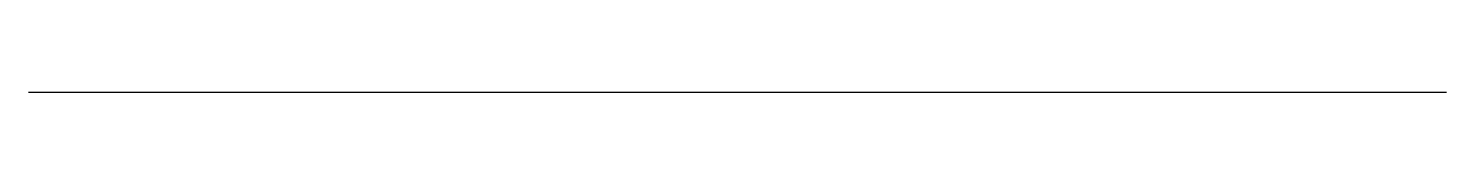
# Model space of a CAD drawing. Extents: x 0 to 50, y 0 to 0.
import ezdxf

# ---------------------------------------------------------------- set-up
doc = ezdxf.new("R2010")
doc.units = 0
doc.layers.get('0').update_dxf_attribs({"linetype": 'CONTINUOUS'})

msp = doc.modelspace()

# ---------------------------------------------------------------- linework, layer by layer
msp.add_line((0, 0), (50, 0))
msp.add_line((0, 0), (50, 0))

doc.saveas('drawing.dxf')
